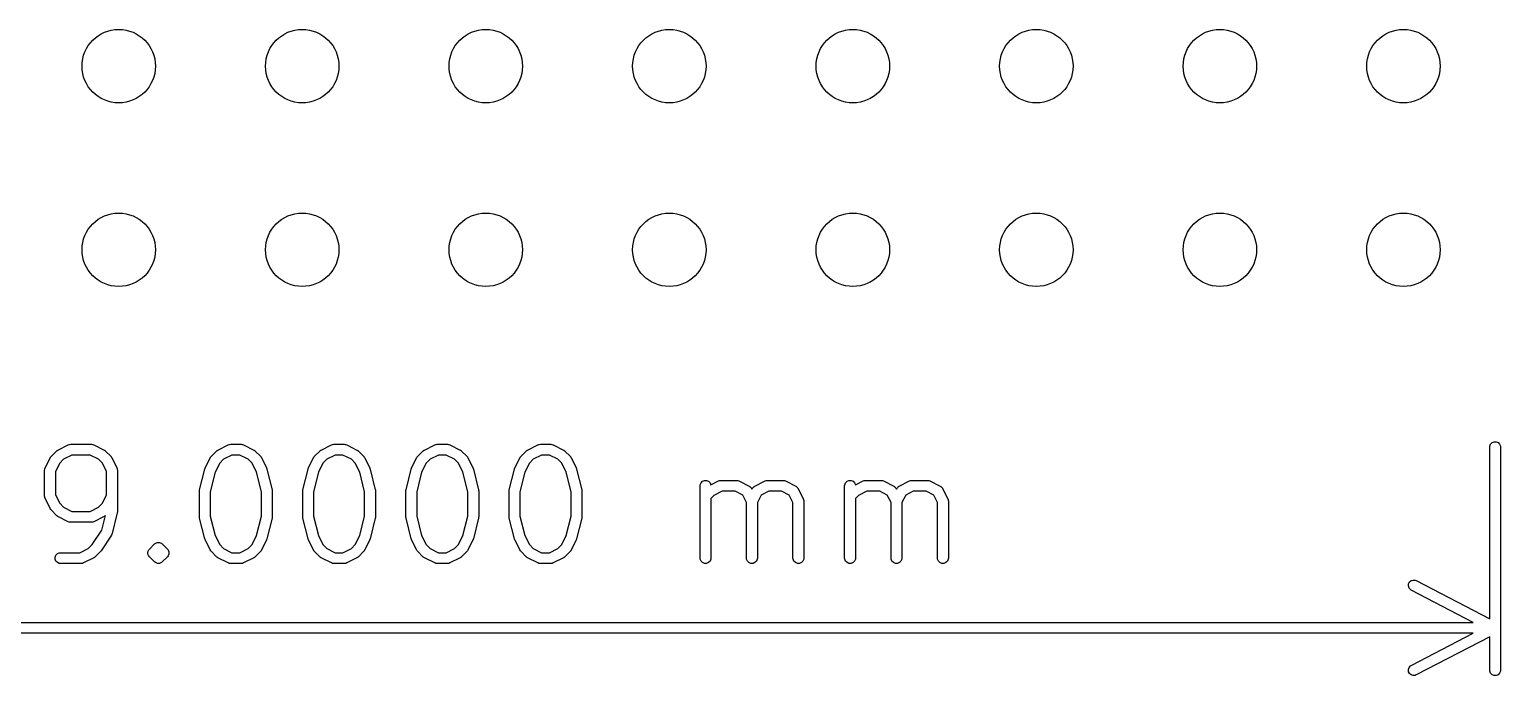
# Model space of a CAD drawing. Header units: inches. Extents: x 1.65 to 4.85, y -4.53 to -1.63.
# Drawn here: x 2.39 to 3.192, y -2.487 to -2.135 of the extents above; entities that cross this region are included whole.
import ezdxf

# ---------------------------------------------------------------- set-up
doc = ezdxf.new("R2010")
doc.units = ezdxf.units.IN
doc.header["$MEASUREMENT"] = 0
doc.layers.add('BLACK', color=250, linetype='CONTINUOUS')

msp = doc.modelspace()

# ---------------------------------------------------------------- linework, layer by layer
at = {"layer": 'BLACK', "linetype": 'CONTINUOUS'}
for p, q in [((2.4023, -2.36716), (2.40511, -2.36435)), ((2.40511, -2.36435), (2.40534, -2.36417)), ((2.40534, -2.36417), (2.40539, -2.36411)), ((2.40539, -2.36411), (2.40548, -2.36405)), ((2.40548, -2.36405), (2.40556, -2.36398)), ((2.40556, -2.36398), (2.40563, -2.36395)), ((2.40563, -2.36395), (2.40588, -2.3638)), ((2.40588, -2.3638), (2.4115, -2.36099)), ((2.4115, -2.36099), (2.41204, -2.36078)), ((2.41204, -2.36078), (2.41215, -2.36077)), ((2.41215, -2.36077), (2.41225, -2.36073)), ((2.41225, -2.36073), (2.41282, -2.36067)), ((2.41282, -2.36067), (2.42407, -2.36067)), ((2.42407, -2.36067), (2.42465, -2.36073)), ((2.42465, -2.36073), (2.42475, -2.36077)), ((2.42475, -2.36077), (2.42485, -2.36078)), ((2.42485, -2.36078), (2.42539, -2.36099)), ((2.42539, -2.36099), (2.43102, -2.3638)), ((2.43102, -2.3638), (2.43126, -2.36395)), ((2.43126, -2.36395), (2.43134, -2.36398)), ((2.43134, -2.36398), (2.43142, -2.36405)), ((2.43142, -2.36405), (2.43151, -2.36411)), ((2.43151, -2.36411), (2.43156, -2.36417)), ((2.43156, -2.36417), (2.43178, -2.36435)), ((2.43178, -2.36435), (2.4346, -2.36716)), ((2.48948, -2.36716), (2.49229, -2.36435)), ((2.49229, -2.36435), (2.49251, -2.36417)), ((2.49251, -2.36417), (2.49257, -2.36411)), ((2.49257, -2.36411), (2.49265, -2.36405)), ((2.49265, -2.36405), (2.49274, -2.36398)), ((2.49274, -2.36398), (2.49281, -2.36395)), ((2.49281, -2.36395), (2.49306, -2.3638)), ((2.49306, -2.3638), (2.49868, -2.36099)), ((2.49868, -2.36099), (2.49922, -2.36078)), ((2.49922, -2.36078), (2.49933, -2.36077)), ((2.49933, -2.36077), (2.49942, -2.36073)), ((2.49942, -2.36073), (2.5, -2.36067)), ((2.5, -2.36067), (2.50562, -2.36067)), ((2.50562, -2.36067), (2.5062, -2.36073)), ((2.5062, -2.36073), (2.5063, -2.36077)), ((2.5063, -2.36077), (2.5064, -2.36078)), ((2.5064, -2.36078), (2.50694, -2.36099)), ((2.50694, -2.36099), (2.51257, -2.3638)), ((2.51257, -2.3638), (2.51282, -2.36395)), ((2.51282, -2.36395), (2.51289, -2.36398)), ((2.51289, -2.36398), (2.51297, -2.36405)), ((2.51297, -2.36405), (2.51306, -2.36411)), ((2.51306, -2.36411), (2.51311, -2.36417)), ((2.51311, -2.36417), (2.51334, -2.36435)), ((2.51334, -2.36435), (2.51615, -2.36716)), ((2.54572, -2.36716), (2.54853, -2.36435)), ((2.54853, -2.36435), (2.54876, -2.36417)), ((2.54876, -2.36417), (2.54881, -2.36411)), ((2.54881, -2.36411), (2.5489, -2.36405)), ((2.5489, -2.36405), (2.54898, -2.36398)), ((2.54898, -2.36398), (2.54905, -2.36395)), ((2.54905, -2.36395), (2.5493, -2.3638)), ((2.5493, -2.3638), (2.55492, -2.36099)), ((2.55492, -2.36099), (2.55546, -2.36078)), ((2.55546, -2.36078), (2.55557, -2.36077)), ((2.55557, -2.36077), (2.55567, -2.36073)), ((2.55567, -2.36073), (2.55624, -2.36067)), ((2.55624, -2.36067), (2.56187, -2.36067)), ((2.56187, -2.36067), (2.56244, -2.36073)), ((2.56244, -2.36073), (2.56254, -2.36077)), ((2.56254, -2.36077), (2.56265, -2.36078)), ((2.56265, -2.36078), (2.56319, -2.36099)), ((2.56319, -2.36099), (2.56881, -2.3638)), ((2.56881, -2.3638), (2.56906, -2.36395)), ((2.56906, -2.36395), (2.56913, -2.36398)), ((2.56913, -2.36398), (2.56921, -2.36405)), ((2.56921, -2.36405), (2.5693, -2.36411)), ((2.5693, -2.36411), (2.56935, -2.36417)), ((2.56935, -2.36417), (2.56958, -2.36435)), ((2.56958, -2.36435), (2.57239, -2.36716)), ((2.60196, -2.36716), (2.60477, -2.36435)), ((2.60477, -2.36435), (2.605, -2.36417)), ((2.605, -2.36417), (2.60505, -2.36411)), ((2.60505, -2.36411), (2.60514, -2.36405)), ((2.60514, -2.36405), (2.60522, -2.36398)), ((2.60522, -2.36398), (2.60529, -2.36395)), ((2.60529, -2.36395), (2.60554, -2.3638)), ((2.60554, -2.3638), (2.61117, -2.36099)), ((2.61117, -2.36099), (2.61171, -2.36078)), ((2.61171, -2.36078), (2.61181, -2.36077)), ((2.61181, -2.36077), (2.61191, -2.36073)), ((2.61191, -2.36073), (2.61249, -2.36067)), ((2.61249, -2.36067), (2.61811, -2.36067)), ((2.61811, -2.36067), (2.61869, -2.36073)), ((2.61869, -2.36073), (2.61878, -2.36077)), ((2.61878, -2.36077), (2.61889, -2.36078)), ((2.61889, -2.36078), (2.61943, -2.36099)), ((2.61943, -2.36099), (2.62506, -2.3638)), ((2.62506, -2.3638), (2.6253, -2.36395)), ((2.6253, -2.36395), (2.62537, -2.36398)), ((2.62537, -2.36398), (2.62546, -2.36405)), ((2.62546, -2.36405), (2.62554, -2.36411)), ((2.62554, -2.36411), (2.6256, -2.36417)), ((2.6256, -2.36417), (2.62582, -2.36435)), ((2.62582, -2.36435), (2.62863, -2.36716)), ((2.6582, -2.36716), (2.66102, -2.36435)), ((2.66102, -2.36435), (2.66124, -2.36417)), ((2.66124, -2.36417), (2.66129, -2.36411)), ((2.66129, -2.36411), (2.66138, -2.36405)), ((2.66138, -2.36405), (2.66146, -2.36398)), ((2.66146, -2.36398), (2.66154, -2.36395)), ((2.66154, -2.36395), (2.66178, -2.3638)), ((2.66178, -2.3638), (2.66741, -2.36099)), ((2.66741, -2.36099), (2.66795, -2.36078)), ((2.66795, -2.36078), (2.66805, -2.36077)), ((2.66805, -2.36077), (2.66815, -2.36073)), ((2.66815, -2.36073), (2.66873, -2.36067)), ((2.66873, -2.36067), (2.67435, -2.36067)), ((2.67435, -2.36067), (2.67493, -2.36073)), ((2.67493, -2.36073), (2.67503, -2.36077)), ((2.67503, -2.36077), (2.67513, -2.36078)), ((2.67513, -2.36078), (2.67567, -2.36099)), ((2.67567, -2.36099), (2.6813, -2.3638)), ((2.6813, -2.3638), (2.68155, -2.36395)), ((2.68155, -2.36395), (2.68162, -2.36398)), ((2.68162, -2.36398), (2.6817, -2.36405)), ((2.6817, -2.36405), (2.68179, -2.36411)), ((2.68179, -2.36411), (2.68184, -2.36417)), ((2.68184, -2.36417), (2.68207, -2.36435)), ((2.68207, -2.36435), (2.68488, -2.36716)), ((3.18602, -2.3622), (3.18608, -2.36163)), ((3.18602, -2.45576), (3.18602, -2.3622)), ((3.18608, -2.36163), (3.18652, -2.36056)), ((3.18652, -2.36056), (3.18734, -2.35975)), ((3.18734, -2.35975), (3.1884, -2.35931)), ((3.1884, -2.35931), (3.18955, -2.35931)), ((3.18955, -2.35931), (3.19062, -2.35975)), ((3.19062, -2.35975), (3.19143, -2.36056)), ((3.19143, -2.36056), (3.19187, -2.36163)), ((3.19187, -2.36163), (3.19193, -2.3622)), ((3.19193, -2.3622), (3.19193, -2.48372)), ((2.39893, -2.37356), (2.40175, -2.36793)), ((2.40175, -2.36793), (2.4019, -2.36768)), ((2.4019, -2.36768), (2.40193, -2.36761)), ((2.40193, -2.36761), (2.402, -2.36753)), ((2.402, -2.36753), (2.40205, -2.36744)), ((2.40205, -2.36744), (2.40211, -2.36739)), ((2.40211, -2.36739), (2.4023, -2.36716)), ((2.40681, -2.371), (2.40453, -2.37557)), ((2.40895, -2.36887), (2.40681, -2.371)), ((2.41352, -2.36658), (2.40895, -2.36887)), ((2.42337, -2.36658), (2.41352, -2.36658)), ((2.42795, -2.36887), (2.42337, -2.36658)), ((2.43008, -2.371), (2.42795, -2.36887)), ((2.43237, -2.37557), (2.43008, -2.371)), ((2.4346, -2.36716), (2.43478, -2.36739)), ((2.43478, -2.36739), (2.43484, -2.36744)), ((2.43484, -2.36744), (2.4349, -2.36753)), ((2.4349, -2.36753), (2.43496, -2.36761)), ((2.43496, -2.36761), (2.43499, -2.36768)), ((2.43499, -2.36768), (2.43515, -2.36793)), ((2.43515, -2.36793), (2.43796, -2.37356)), ((2.48611, -2.37356), (2.48892, -2.36793)), ((2.48892, -2.36793), (2.48908, -2.36768)), ((2.48908, -2.36768), (2.48911, -2.36761)), ((2.48911, -2.36761), (2.48917, -2.36753)), ((2.48917, -2.36753), (2.48923, -2.36744)), ((2.48923, -2.36744), (2.48929, -2.36739)), ((2.48929, -2.36739), (2.48948, -2.36716)), ((2.49399, -2.371), (2.49154, -2.37591)), ((2.49612, -2.36887), (2.49399, -2.371)), ((2.5007, -2.36658), (2.49612, -2.36887)), ((2.50493, -2.36658), (2.5007, -2.36658)), ((2.5095, -2.36887), (2.50493, -2.36658)), ((2.51163, -2.371), (2.5095, -2.36887)), ((2.51409, -2.37591), (2.51163, -2.371)), ((2.51615, -2.36716), (2.51633, -2.36739)), ((2.51633, -2.36739), (2.51639, -2.36744)), ((2.51639, -2.36744), (2.51645, -2.36753)), ((2.51645, -2.36753), (2.51652, -2.36761)), ((2.51652, -2.36761), (2.51655, -2.36768)), ((2.51655, -2.36768), (2.5167, -2.36793)), ((2.5167, -2.36793), (2.51951, -2.37356)), ((2.54235, -2.37356), (2.54517, -2.36793)), ((2.54517, -2.36793), (2.54532, -2.36768)), ((2.54532, -2.36768), (2.54535, -2.36761)), ((2.54535, -2.36761), (2.54542, -2.36753)), ((2.54542, -2.36753), (2.54547, -2.36744)), ((2.54547, -2.36744), (2.54553, -2.36739)), ((2.54553, -2.36739), (2.54572, -2.36716)), ((2.55023, -2.371), (2.54778, -2.37591)), ((2.55237, -2.36887), (2.55023, -2.371)), ((2.55694, -2.36658), (2.55237, -2.36887)), ((2.56117, -2.36658), (2.55694, -2.36658)), ((2.56574, -2.36887), (2.56117, -2.36658)), ((2.56788, -2.371), (2.56574, -2.36887)), ((2.57033, -2.37591), (2.56788, -2.371)), ((2.57239, -2.36716), (2.57258, -2.36739)), ((2.57258, -2.36739), (2.57264, -2.36744)), ((2.57264, -2.36744), (2.57269, -2.36753)), ((2.57269, -2.36753), (2.57276, -2.36761)), ((2.57276, -2.36761), (2.57279, -2.36768)), ((2.57279, -2.36768), (2.57294, -2.36793)), ((2.57294, -2.36793), (2.57576, -2.37356)), ((2.5986, -2.37356), (2.60141, -2.36793)), ((2.60141, -2.36793), (2.60156, -2.36768)), ((2.60156, -2.36768), (2.60159, -2.36761)), ((2.60159, -2.36761), (2.60166, -2.36753)), ((2.60166, -2.36753), (2.60172, -2.36744)), ((2.60172, -2.36744), (2.60178, -2.36739)), ((2.60178, -2.36739), (2.60196, -2.36716)), ((2.60648, -2.371), (2.60402, -2.37591)), ((2.60861, -2.36887), (2.60648, -2.371)), ((2.61318, -2.36658), (2.60861, -2.36887)), ((2.61741, -2.36658), (2.61318, -2.36658)), ((2.62199, -2.36887), (2.61741, -2.36658)), ((2.62412, -2.371), (2.62199, -2.36887)), ((2.62657, -2.37591), (2.62412, -2.371)), ((2.62863, -2.36716), (2.62882, -2.36739)), ((2.62882, -2.36739), (2.62888, -2.36744)), ((2.62888, -2.36744), (2.62894, -2.36753)), ((2.62894, -2.36753), (2.629, -2.36761)), ((2.629, -2.36761), (2.62903, -2.36768)), ((2.62903, -2.36768), (2.62919, -2.36793)), ((2.62919, -2.36793), (2.632, -2.37356)), ((2.65484, -2.37356), (2.65765, -2.36793)), ((2.65765, -2.36793), (2.65781, -2.36768)), ((2.65781, -2.36768), (2.65784, -2.36761)), ((2.65784, -2.36761), (2.6579, -2.36753)), ((2.6579, -2.36753), (2.65796, -2.36744)), ((2.65796, -2.36744), (2.65802, -2.36739)), ((2.65802, -2.36739), (2.6582, -2.36716)), ((2.66272, -2.371), (2.66027, -2.37591)), ((2.66485, -2.36887), (2.66272, -2.371)), ((2.66943, -2.36658), (2.66485, -2.36887)), ((2.67366, -2.36658), (2.66943, -2.36658)), ((2.67823, -2.36887), (2.67366, -2.36658)), ((2.68036, -2.371), (2.67823, -2.36887)), ((2.68282, -2.37591), (2.68036, -2.371)), ((2.68488, -2.36716), (2.68506, -2.36739)), ((2.68506, -2.36739), (2.68512, -2.36744)), ((2.68512, -2.36744), (2.68518, -2.36753)), ((2.68518, -2.36753), (2.68524, -2.36761)), ((2.68524, -2.36761), (2.68527, -2.36768)), ((2.68527, -2.36768), (2.68543, -2.36793)), ((2.68543, -2.36793), (2.68824, -2.37356)), ((2.39862, -2.37488), (2.39868, -2.3743)), ((2.39862, -2.38894), (2.39862, -2.37488)), ((2.39868, -2.3743), (2.39872, -2.3742)), ((2.39872, -2.3742), (2.39873, -2.3741)), ((2.39873, -2.3741), (2.39893, -2.37356)), ((2.40453, -2.37557), (2.40453, -2.38824)), ((2.43237, -2.38824), (2.43237, -2.37557)), ((2.43796, -2.37356), (2.43817, -2.3741)), ((2.43817, -2.3741), (2.43818, -2.3742)), ((2.43818, -2.3742), (2.43822, -2.3743)), ((2.43822, -2.3743), (2.43827, -2.37488)), ((2.43827, -2.37488), (2.43827, -2.39737)), ((2.48307, -2.38541), (2.48589, -2.37416)), ((2.48589, -2.37416), (2.4859, -2.37412)), ((2.4859, -2.3741), (2.486, -2.37386)), ((2.4859, -2.37412), (2.4859, -2.3741)), ((2.486, -2.37386), (2.48608, -2.37361)), ((2.48608, -2.37361), (2.48609, -2.3736)), ((2.48609, -2.3736), (2.48611, -2.37356)), ((2.49154, -2.37591), (2.48889, -2.38649)), ((2.51673, -2.38649), (2.51409, -2.37591)), ((2.51951, -2.37356), (2.51953, -2.3736)), ((2.51953, -2.3736), (2.51954, -2.37361)), ((2.51954, -2.37361), (2.51963, -2.37386)), ((2.51963, -2.37386), (2.51972, -2.3741)), ((2.51972, -2.3741), (2.51972, -2.37412)), ((2.51972, -2.37412), (2.51974, -2.37416)), ((2.51974, -2.37416), (2.52255, -2.38541)), ((2.53932, -2.38541), (2.54213, -2.37416)), ((2.54213, -2.37416), (2.54214, -2.37412)), ((2.54214, -2.37412), (2.54215, -2.3741)), ((2.54215, -2.3741), (2.54224, -2.37386)), ((2.54224, -2.37386), (2.54232, -2.37361)), ((2.54232, -2.37361), (2.54234, -2.3736)), ((2.54234, -2.3736), (2.54235, -2.37356)), ((2.54778, -2.37591), (2.54514, -2.38649)), ((2.57298, -2.38649), (2.57033, -2.37591)), ((2.57576, -2.37356), (2.57577, -2.3736)), ((2.57577, -2.3736), (2.57579, -2.37361)), ((2.57579, -2.37361), (2.57587, -2.37386)), ((2.57587, -2.37386), (2.57596, -2.3741)), ((2.57596, -2.3741), (2.57597, -2.37412)), ((2.57597, -2.37412), (2.57598, -2.37416)), ((2.57598, -2.37416), (2.57879, -2.38541)), ((2.59556, -2.38541), (2.59837, -2.37416)), ((2.59837, -2.37416), (2.59839, -2.37412)), ((2.59839, -2.3741), (2.59848, -2.37386)), ((2.59839, -2.37412), (2.59839, -2.3741)), ((2.59848, -2.37386), (2.59857, -2.37361)), ((2.59857, -2.37361), (2.59858, -2.3736)), ((2.59858, -2.3736), (2.5986, -2.37356)), ((2.60402, -2.37591), (2.60138, -2.38649)), ((2.62922, -2.38649), (2.62657, -2.37591)), ((2.632, -2.37356), (2.63202, -2.3736)), ((2.63202, -2.3736), (2.63203, -2.37361)), ((2.63203, -2.37361), (2.63212, -2.37386)), ((2.63212, -2.37386), (2.63221, -2.3741)), ((2.63221, -2.3741), (2.63221, -2.37412)), ((2.63221, -2.37412), (2.63222, -2.37416)), ((2.63222, -2.37416), (2.63504, -2.38541)), ((2.6518, -2.38541), (2.65462, -2.37416)), ((2.65462, -2.37416), (2.65463, -2.37412)), ((2.65463, -2.3741), (2.65472, -2.37386)), ((2.65463, -2.37412), (2.65463, -2.3741)), ((2.65472, -2.37386), (2.65481, -2.37361)), ((2.65481, -2.37361), (2.65482, -2.3736)), ((2.65482, -2.3736), (2.65484, -2.37356)), ((2.66027, -2.37591), (2.65762, -2.38649)), ((2.68546, -2.38649), (2.68282, -2.37591)), ((2.68824, -2.37356), (2.68826, -2.3736)), ((2.68826, -2.3736), (2.68827, -2.37361)), ((2.68827, -2.37361), (2.68836, -2.37386)), ((2.68836, -2.37386), (2.68845, -2.3741)), ((2.68845, -2.3741), (2.68845, -2.37412)), ((2.68845, -2.37412), (2.68847, -2.37416)), ((2.68847, -2.37416), (2.69128, -2.38541)), ((2.75708, -2.38086), (2.75814, -2.38042)), ((2.75814, -2.38042), (2.75929, -2.38042)), ((2.75929, -2.38042), (2.76036, -2.38086)), ((2.76162, -2.38278), (2.76583, -2.38067)), ((2.76583, -2.38067), (2.76637, -2.38046)), ((2.76637, -2.38046), (2.76648, -2.38046)), ((2.76648, -2.38046), (2.76658, -2.38042)), ((2.76658, -2.38042), (2.76715, -2.38036)), ((2.76715, -2.38036), (2.77559, -2.38036)), ((2.77559, -2.38036), (2.77617, -2.38042)), ((2.77617, -2.38042), (2.77626, -2.38046)), ((2.77626, -2.38046), (2.77637, -2.38046)), ((2.77637, -2.38046), (2.77691, -2.38067)), ((2.77691, -2.38067), (2.78254, -2.38348)), ((2.78552, -2.38348), (2.79114, -2.38067)), ((2.79114, -2.38067), (2.79168, -2.38046)), ((2.79168, -2.38046), (2.79179, -2.38046)), ((2.79179, -2.38046), (2.79189, -2.38042)), ((2.79189, -2.38042), (2.79246, -2.38036)), ((2.79246, -2.38036), (2.8009, -2.38036)), ((2.8009, -2.38036), (2.80148, -2.38042)), ((2.80148, -2.38042), (2.80157, -2.38046)), ((2.80157, -2.38046), (2.80168, -2.38046)), ((2.80168, -2.38046), (2.80222, -2.38067)), ((2.80222, -2.38067), (2.80784, -2.38348)), ((2.83582, -2.38086), (2.83688, -2.38042)), ((2.83688, -2.38042), (2.83803, -2.38042)), ((2.83803, -2.38042), (2.8391, -2.38086)), ((2.84036, -2.38278), (2.84457, -2.38067)), ((2.84457, -2.38067), (2.84511, -2.38046)), ((2.84511, -2.38046), (2.84522, -2.38046)), ((2.84522, -2.38046), (2.84532, -2.38042)), ((2.84532, -2.38042), (2.84589, -2.38036)), ((2.84589, -2.38036), (2.85433, -2.38036)), ((2.85433, -2.38036), (2.85491, -2.38042)), ((2.85491, -2.38042), (2.855, -2.38046)), ((2.855, -2.38046), (2.85511, -2.38046)), ((2.85511, -2.38046), (2.85565, -2.38067)), ((2.85565, -2.38067), (2.86128, -2.38348)), ((2.86426, -2.38348), (2.86988, -2.38067)), ((2.86988, -2.38067), (2.87042, -2.38046)), ((2.87042, -2.38046), (2.87053, -2.38046)), ((2.87053, -2.38046), (2.87063, -2.38042)), ((2.87063, -2.38042), (2.8712, -2.38036)), ((2.8712, -2.38036), (2.87964, -2.38036)), ((2.87964, -2.38036), (2.88022, -2.38042)), ((2.88022, -2.38042), (2.88031, -2.38046)), ((2.88031, -2.38046), (2.88042, -2.38046)), ((2.88042, -2.38046), (2.88096, -2.38067)), ((2.88096, -2.38067), (2.88658, -2.38348)), ((2.40453, -2.38824), (2.40681, -2.39281)), ((2.43008, -2.39281), (2.43237, -2.38824)), ((2.48299, -2.38598), (2.48302, -2.38576)), ((2.483, -2.38602), (2.48299, -2.38598)), ((2.48299, -2.38612), (2.483, -2.38602)), ((2.48299, -2.40019), (2.48299, -2.38612)), ((2.48302, -2.38576), (2.48304, -2.38555)), ((2.48304, -2.38555), (2.48306, -2.38551)), ((2.48306, -2.38551), (2.48307, -2.38541)), ((2.48889, -2.38649), (2.48889, -2.39982)), ((2.51673, -2.39982), (2.51673, -2.38649)), ((2.52255, -2.38541), (2.52256, -2.38551)), ((2.52256, -2.38551), (2.52258, -2.38555)), ((2.52258, -2.38555), (2.5226, -2.38577)), ((2.5226, -2.38577), (2.52263, -2.38598)), ((2.52263, -2.38598), (2.52263, -2.38602)), ((2.52263, -2.38602), (2.52264, -2.38612)), ((2.52264, -2.38612), (2.52264, -2.40019)), ((2.53923, -2.38598), (2.53926, -2.38576)), ((2.53924, -2.38602), (2.53923, -2.38598)), ((2.53923, -2.38612), (2.53924, -2.38602)), ((2.53923, -2.40019), (2.53923, -2.38612)), ((2.53926, -2.38576), (2.53929, -2.38555)), ((2.53929, -2.38555), (2.5393, -2.38551)), ((2.5393, -2.38551), (2.53932, -2.38541)), ((2.54514, -2.38649), (2.54514, -2.39982)), ((2.57298, -2.39982), (2.57298, -2.38649)), ((2.57879, -2.38541), (2.57881, -2.38551)), ((2.57881, -2.38551), (2.57882, -2.38555)), ((2.57882, -2.38555), (2.57885, -2.38577)), ((2.57885, -2.38577), (2.57888, -2.38598)), ((2.57888, -2.38598), (2.57887, -2.38602)), ((2.57887, -2.38602), (2.57888, -2.38612)), ((2.57888, -2.38612), (2.57888, -2.40019)), ((2.59547, -2.38612), (2.59548, -2.38602)), ((2.59547, -2.40019), (2.59547, -2.38612)), ((2.59548, -2.38598), (2.59551, -2.38576)), ((2.59548, -2.38602), (2.59548, -2.38598)), ((2.59551, -2.38576), (2.59553, -2.38555)), ((2.59553, -2.38555), (2.59555, -2.38551)), ((2.59555, -2.38551), (2.59556, -2.38541)), ((2.60138, -2.38649), (2.60138, -2.39982)), ((2.62922, -2.39982), (2.62922, -2.38649)), ((2.63504, -2.38541), (2.63505, -2.38551)), ((2.63505, -2.38551), (2.63507, -2.38555)), ((2.63507, -2.38555), (2.63509, -2.38577)), ((2.63509, -2.38577), (2.63512, -2.38598)), ((2.63512, -2.38598), (2.63511, -2.38602)), ((2.63511, -2.38602), (2.63512, -2.38612)), ((2.63512, -2.38612), (2.63512, -2.40019)), ((2.65172, -2.38598), (2.65175, -2.38576)), ((2.65173, -2.38602), (2.65172, -2.38598)), ((2.65172, -2.38612), (2.65173, -2.38602)), ((2.65172, -2.40019), (2.65172, -2.38612)), ((2.65175, -2.38576), (2.65177, -2.38555)), ((2.65177, -2.38555), (2.65179, -2.38551)), ((2.65179, -2.38551), (2.6518, -2.38541)), ((2.65762, -2.38649), (2.65762, -2.39982)), ((2.68546, -2.39982), (2.68546, -2.38649)), ((2.69128, -2.38541), (2.69129, -2.38551)), ((2.69129, -2.38551), (2.69131, -2.38555)), ((2.69131, -2.38555), (2.69133, -2.38577)), ((2.69133, -2.38577), (2.69136, -2.38598)), ((2.69136, -2.38598), (2.69136, -2.38602)), ((2.69136, -2.38602), (2.69137, -2.38612)), ((2.69137, -2.38612), (2.69137, -2.40019)), ((2.75576, -2.38331), (2.75582, -2.38274)), ((2.75576, -2.42268), (2.75576, -2.38331)), ((2.75582, -2.38274), (2.75626, -2.38167)), ((2.75626, -2.38167), (2.75708, -2.38086)), ((2.76036, -2.38086), (2.76117, -2.38167)), ((2.76117, -2.38167), (2.76161, -2.38274)), ((2.76161, -2.38274), (2.76162, -2.38278)), ((2.76328, -2.38855), (2.76167, -2.39016)), ((2.76785, -2.38626), (2.76328, -2.38855)), ((2.77489, -2.38626), (2.76785, -2.38626)), ((2.77901, -2.38833), (2.77489, -2.38626)), ((2.78107, -2.39245), (2.77901, -2.38833)), ((2.78254, -2.38348), (2.78263, -2.38354)), ((2.78263, -2.38354), (2.78268, -2.38356)), ((2.78268, -2.38356), (2.78273, -2.38361)), ((2.78273, -2.38361), (2.78303, -2.38379)), ((2.78303, -2.38379), (2.78327, -2.38407)), ((2.78327, -2.38407), (2.78355, -2.38431)), ((2.78355, -2.38431), (2.78373, -2.38461)), ((2.78373, -2.38461), (2.78378, -2.38466)), ((2.78378, -2.38466), (2.7838, -2.38471)), ((2.7838, -2.38471), (2.78386, -2.3848)), ((2.78386, -2.3848), (2.78403, -2.38515)), ((2.78403, -2.38515), (2.7842, -2.3848)), ((2.7842, -2.3848), (2.78426, -2.38471)), ((2.78426, -2.38471), (2.78427, -2.38466)), ((2.78427, -2.38466), (2.78432, -2.38461)), ((2.78432, -2.38461), (2.78451, -2.38431)), ((2.78451, -2.38431), (2.78479, -2.38407)), ((2.78479, -2.38407), (2.78503, -2.38379)), ((2.78503, -2.38379), (2.78532, -2.38361)), ((2.78532, -2.38361), (2.78538, -2.38356)), ((2.78538, -2.38356), (2.78542, -2.38354)), ((2.78542, -2.38354), (2.78552, -2.38348)), ((2.78904, -2.38833), (2.78698, -2.39245)), ((2.79316, -2.38626), (2.78904, -2.38833)), ((2.8002, -2.38626), (2.79316, -2.38626)), ((2.80432, -2.38833), (2.8002, -2.38626)), ((2.80638, -2.39245), (2.80432, -2.38833)), ((2.80784, -2.38348), (2.80794, -2.38354)), ((2.80794, -2.38354), (2.80799, -2.38356)), ((2.80799, -2.38356), (2.80804, -2.38361)), ((2.80804, -2.38361), (2.80833, -2.38379)), ((2.80833, -2.38379), (2.80858, -2.38407)), ((2.80858, -2.38407), (2.80886, -2.38431)), ((2.80886, -2.38431), (2.80904, -2.38461)), ((2.80904, -2.38461), (2.80909, -2.38466)), ((2.80909, -2.38466), (2.8091, -2.38471)), ((2.8091, -2.38471), (2.80917, -2.3848)), ((2.80917, -2.3848), (2.81198, -2.39043)), ((2.83451, -2.38331), (2.83456, -2.38274)), ((2.83451, -2.42268), (2.83451, -2.38331)), ((2.83456, -2.38274), (2.835, -2.38167)), ((2.835, -2.38167), (2.83582, -2.38086)), ((2.8391, -2.38086), (2.83991, -2.38167)), ((2.83991, -2.38167), (2.84035, -2.38274)), ((2.84035, -2.38274), (2.84036, -2.38278)), ((2.84202, -2.38855), (2.84041, -2.39016)), ((2.84659, -2.38626), (2.84202, -2.38855)), ((2.85363, -2.38626), (2.84659, -2.38626)), ((2.85775, -2.38833), (2.85363, -2.38626)), ((2.85981, -2.39245), (2.85775, -2.38833)), ((2.86128, -2.38348), (2.86137, -2.38354)), ((2.86137, -2.38354), (2.86142, -2.38356)), ((2.86142, -2.38356), (2.86147, -2.38361)), ((2.86147, -2.38361), (2.86177, -2.38379)), ((2.86177, -2.38379), (2.86201, -2.38407)), ((2.86201, -2.38407), (2.86229, -2.38431)), ((2.86229, -2.38431), (2.86247, -2.38461)), ((2.86247, -2.38461), (2.86252, -2.38466)), ((2.86252, -2.38466), (2.86254, -2.38471)), ((2.86254, -2.38471), (2.8626, -2.3848)), ((2.8626, -2.3848), (2.86277, -2.38515)), ((2.86277, -2.38515), (2.86294, -2.3848)), ((2.86294, -2.3848), (2.863, -2.38471)), ((2.863, -2.38471), (2.86301, -2.38466)), ((2.86301, -2.38466), (2.86306, -2.38461)), ((2.86306, -2.38461), (2.86325, -2.38431)), ((2.86325, -2.38431), (2.86353, -2.38407)), ((2.86353, -2.38407), (2.86377, -2.38379)), ((2.86377, -2.38379), (2.86406, -2.38361)), ((2.86406, -2.38361), (2.86412, -2.38356)), ((2.86412, -2.38356), (2.86416, -2.38354)), ((2.86416, -2.38354), (2.86426, -2.38348)), ((2.86778, -2.38833), (2.86572, -2.39245)), ((2.8719, -2.38626), (2.86778, -2.38833)), ((2.87894, -2.38626), (2.8719, -2.38626)), ((2.88306, -2.38833), (2.87894, -2.38626)), ((2.88512, -2.39245), (2.88306, -2.38833)), ((2.88658, -2.38348), (2.88668, -2.38354)), ((2.88668, -2.38354), (2.88673, -2.38356)), ((2.88673, -2.38356), (2.88678, -2.38361)), ((2.88678, -2.38361), (2.88707, -2.38379)), ((2.88707, -2.38379), (2.88732, -2.38407)), ((2.88732, -2.38407), (2.8876, -2.38431)), ((2.8876, -2.38431), (2.88778, -2.38461)), ((2.88778, -2.38461), (2.88783, -2.38466)), ((2.88783, -2.38466), (2.88784, -2.38471)), ((2.88784, -2.38471), (2.88791, -2.3848)), ((2.88791, -2.3848), (2.89072, -2.39043)), ((2.39868, -2.38951), (2.39862, -2.38894)), ((2.39872, -2.38961), (2.39868, -2.38951)), ((2.39873, -2.38972), (2.39872, -2.38961)), ((2.39893, -2.39026), (2.39873, -2.38972)), ((2.40175, -2.39588), (2.39893, -2.39026)), ((2.4019, -2.39613), (2.40175, -2.39588)), ((2.40193, -2.3962), (2.4019, -2.39613)), ((2.402, -2.39628), (2.40193, -2.3962)), ((2.40205, -2.39637), (2.402, -2.39628)), ((2.40211, -2.39642), (2.40205, -2.39637)), ((2.4023, -2.39665), (2.40211, -2.39642)), ((2.40511, -2.39946), (2.4023, -2.39665)), ((2.40681, -2.39281), (2.40895, -2.39495)), ((2.40895, -2.39495), (2.41352, -2.39723)), ((2.42337, -2.39723), (2.42795, -2.39495)), ((2.42795, -2.39495), (2.43008, -2.39281)), ((2.76167, -2.39016), (2.76167, -2.42268)), ((2.78107, -2.42268), (2.78107, -2.39245)), ((2.78698, -2.39245), (2.78698, -2.42268)), ((2.80638, -2.42268), (2.80638, -2.39245)), ((2.81198, -2.39043), (2.81218, -2.39097)), ((2.81218, -2.39097), (2.81219, -2.39107)), ((2.81219, -2.39107), (2.81223, -2.39117)), ((2.81223, -2.39117), (2.81229, -2.39175)), ((2.81229, -2.39175), (2.81229, -2.42268)), ((2.84041, -2.39016), (2.84041, -2.42268)), ((2.85981, -2.42268), (2.85981, -2.39245)), ((2.86572, -2.39245), (2.86572, -2.42268)), ((2.88512, -2.42268), (2.88512, -2.39245)), ((2.89072, -2.39043), (2.89092, -2.39097)), ((2.89092, -2.39097), (2.89093, -2.39107)), ((2.89093, -2.39107), (2.89097, -2.39117)), ((2.89097, -2.39117), (2.89103, -2.39175)), ((2.89103, -2.39175), (2.89103, -2.42268)), ((2.40534, -2.39965), (2.40511, -2.39946)), ((2.40539, -2.39971), (2.40534, -2.39965)), ((2.40548, -2.39976), (2.40539, -2.39971)), ((2.40556, -2.39983), (2.40548, -2.39976)), ((2.40563, -2.39986), (2.40556, -2.39983)), ((2.40588, -2.40001), (2.40563, -2.39986)), ((2.4115, -2.40283), (2.40588, -2.40001)), ((2.41204, -2.40303), (2.4115, -2.40283)), ((2.41215, -2.40304), (2.41204, -2.40303)), ((2.41225, -2.40308), (2.41215, -2.40304)), ((2.41282, -2.40314), (2.41225, -2.40308)), ((2.42407, -2.40314), (2.41282, -2.40314)), ((2.41352, -2.39723), (2.42337, -2.39723)), ((2.42465, -2.40308), (2.42407, -2.40314)), ((2.42475, -2.40304), (2.42465, -2.40308)), ((2.42485, -2.40303), (2.42475, -2.40304)), ((2.42539, -2.40283), (2.42485, -2.40303)), ((2.43102, -2.40001), (2.42539, -2.40283)), ((2.42977, -2.40741), (2.43175, -2.39949)), ((2.43126, -2.39986), (2.43102, -2.40001)), ((2.43134, -2.39983), (2.43126, -2.39986)), ((2.43142, -2.39976), (2.43134, -2.39983)), ((2.43151, -2.39971), (2.43142, -2.39976)), ((2.43156, -2.39965), (2.43151, -2.39971)), ((2.43175, -2.39949), (2.43156, -2.39965)), ((2.43819, -2.39809), (2.43537, -2.40934)), ((2.4382, -2.39799), (2.43819, -2.39809)), ((2.43822, -2.39795), (2.4382, -2.39799)), ((2.43824, -2.39773), (2.43822, -2.39795)), ((2.43827, -2.39752), (2.43824, -2.39773)), ((2.43827, -2.39737), (2.43826, -2.39747)), ((2.43826, -2.39747), (2.43827, -2.39752)), ((2.483, -2.40029), (2.48299, -2.40019)), ((2.48299, -2.40033), (2.483, -2.40029)), ((2.48302, -2.40054), (2.48299, -2.40033)), ((2.48304, -2.40076), (2.48302, -2.40054)), ((2.48306, -2.4008), (2.48304, -2.40076)), ((2.48307, -2.4009), (2.48306, -2.4008)), ((2.48589, -2.41215), (2.48307, -2.4009)), ((2.48889, -2.39982), (2.49154, -2.4104)), ((2.51409, -2.4104), (2.51673, -2.39982)), ((2.52255, -2.4009), (2.51974, -2.41215)), ((2.52256, -2.4008), (2.52255, -2.4009)), ((2.52258, -2.40076), (2.52256, -2.4008)), ((2.5226, -2.40054), (2.52258, -2.40076)), ((2.52263, -2.40033), (2.5226, -2.40054)), ((2.52264, -2.40019), (2.52263, -2.40029)), ((2.52263, -2.40029), (2.52263, -2.40033)), ((2.53924, -2.40029), (2.53923, -2.40019)), ((2.53923, -2.40033), (2.53924, -2.40029)), ((2.53926, -2.40054), (2.53923, -2.40033)), ((2.53929, -2.40076), (2.53926, -2.40054)), ((2.5393, -2.4008), (2.53929, -2.40076)), ((2.53932, -2.4009), (2.5393, -2.4008)), ((2.54213, -2.41215), (2.53932, -2.4009)), ((2.54514, -2.39982), (2.54778, -2.4104)), ((2.57033, -2.4104), (2.57298, -2.39982)), ((2.57879, -2.4009), (2.57598, -2.41215)), ((2.57881, -2.4008), (2.57879, -2.4009)), ((2.57882, -2.40076), (2.57881, -2.4008)), ((2.57885, -2.40054), (2.57882, -2.40076)), ((2.57888, -2.40033), (2.57885, -2.40054)), ((2.57888, -2.40019), (2.57887, -2.40029)), ((2.57887, -2.40029), (2.57888, -2.40033)), ((2.59548, -2.40029), (2.59547, -2.40019)), ((2.59548, -2.40033), (2.59548, -2.40029)), ((2.59551, -2.40054), (2.59548, -2.40033)), ((2.59553, -2.40076), (2.59551, -2.40054)), ((2.59555, -2.4008), (2.59553, -2.40076)), ((2.59556, -2.4009), (2.59555, -2.4008)), ((2.59837, -2.41215), (2.59556, -2.4009)), ((2.60138, -2.39982), (2.60402, -2.4104)), ((2.62657, -2.4104), (2.62922, -2.39982)), ((2.63504, -2.4009), (2.63222, -2.41215)), ((2.63505, -2.4008), (2.63504, -2.4009)), ((2.63507, -2.40076), (2.63505, -2.4008)), ((2.63509, -2.40054), (2.63507, -2.40076)), ((2.63512, -2.40033), (2.63509, -2.40054)), ((2.63512, -2.40019), (2.63511, -2.40029)), ((2.63511, -2.40029), (2.63512, -2.40033)), ((2.65173, -2.40029), (2.65172, -2.40019)), ((2.65172, -2.40033), (2.65173, -2.40029)), ((2.65175, -2.40054), (2.65172, -2.40033)), ((2.65177, -2.40076), (2.65175, -2.40054)), ((2.65179, -2.4008), (2.65177, -2.40076)), ((2.6518, -2.4009), (2.65179, -2.4008)), ((2.65462, -2.41215), (2.6518, -2.4009)), ((2.65762, -2.39982), (2.66027, -2.4104)), ((2.68282, -2.4104), (2.68546, -2.39982)), ((2.69128, -2.4009), (2.68847, -2.41215)), ((2.69129, -2.4008), (2.69128, -2.4009)), ((2.69131, -2.40076), (2.69129, -2.4008)), ((2.69133, -2.40054), (2.69131, -2.40076)), ((2.69136, -2.40033), (2.69133, -2.40054)), ((2.69137, -2.40019), (2.69136, -2.40029)), ((2.69136, -2.40029), (2.69136, -2.40033)), ((2.42459, -2.41518), (2.42977, -2.40741)), ((2.43497, -2.41026), (2.42934, -2.4187)), ((2.43513, -2.40994), (2.43497, -2.41026)), ((2.43518, -2.40988), (2.43513, -2.40994)), ((2.4352, -2.40981), (2.43518, -2.40988)), ((2.43524, -2.40975), (2.4352, -2.40981)), ((2.43525, -2.40968), (2.43524, -2.40975)), ((2.43537, -2.40934), (2.43525, -2.40968)), ((2.4859, -2.41219), (2.48589, -2.41215)), ((2.4859, -2.41221), (2.4859, -2.41219)), ((2.486, -2.41245), (2.4859, -2.41221)), ((2.48608, -2.41269), (2.486, -2.41245)), ((2.48609, -2.41271), (2.48608, -2.41269)), ((2.48611, -2.41275), (2.48609, -2.41271)), ((2.48892, -2.41838), (2.48611, -2.41275)), ((2.49154, -2.4104), (2.49399, -2.41531)), ((2.51163, -2.41531), (2.51409, -2.4104)), ((2.51951, -2.41275), (2.5167, -2.41838)), ((2.51953, -2.41271), (2.51951, -2.41275)), ((2.51954, -2.41269), (2.51953, -2.41271)), ((2.51963, -2.41245), (2.51954, -2.41269)), ((2.51972, -2.41221), (2.51963, -2.41245)), ((2.51974, -2.41215), (2.51972, -2.41219)), ((2.51972, -2.41219), (2.51972, -2.41221)), ((2.54214, -2.41219), (2.54213, -2.41215)), ((2.54215, -2.41221), (2.54214, -2.41219)), ((2.54224, -2.41245), (2.54215, -2.41221)), ((2.54232, -2.41269), (2.54224, -2.41245)), ((2.54234, -2.41271), (2.54232, -2.41269)), ((2.54235, -2.41275), (2.54234, -2.41271)), ((2.54517, -2.41838), (2.54235, -2.41275)), ((2.54778, -2.4104), (2.55023, -2.41531)), ((2.56788, -2.41531), (2.57033, -2.4104)), ((2.57576, -2.41275), (2.57294, -2.41838)), ((2.57577, -2.41271), (2.57576, -2.41275)), ((2.57579, -2.41269), (2.57577, -2.41271)), ((2.57587, -2.41245), (2.57579, -2.41269)), ((2.57596, -2.41221), (2.57587, -2.41245)), ((2.57597, -2.41219), (2.57596, -2.41221)), ((2.57598, -2.41215), (2.57597, -2.41219)), ((2.59839, -2.41219), (2.59837, -2.41215)), ((2.59839, -2.41221), (2.59839, -2.41219)), ((2.59848, -2.41245), (2.59839, -2.41221)), ((2.59857, -2.41269), (2.59848, -2.41245)), ((2.59858, -2.41271), (2.59857, -2.41269)), ((2.5986, -2.41275), (2.59858, -2.41271)), ((2.60141, -2.41838), (2.5986, -2.41275)), ((2.60402, -2.4104), (2.60648, -2.41531)), ((2.62412, -2.41531), (2.62657, -2.4104)), ((2.632, -2.41275), (2.62919, -2.41838)), ((2.63202, -2.41271), (2.632, -2.41275)), ((2.63203, -2.41269), (2.63202, -2.41271)), ((2.63212, -2.41245), (2.63203, -2.41269)), ((2.63221, -2.41221), (2.63212, -2.41245)), ((2.63222, -2.41215), (2.63221, -2.41219)), ((2.63221, -2.41219), (2.63221, -2.41221)), ((2.65463, -2.41219), (2.65462, -2.41215)), ((2.65463, -2.41221), (2.65463, -2.41219)), ((2.65472, -2.41245), (2.65463, -2.41221)), ((2.65481, -2.41269), (2.65472, -2.41245)), ((2.65482, -2.41271), (2.65481, -2.41269)), ((2.65484, -2.41275), (2.65482, -2.41271)), ((2.65765, -2.41838), (2.65484, -2.41275)), ((2.66027, -2.4104), (2.66272, -2.41531)), ((2.68036, -2.41531), (2.68282, -2.4104)), ((2.68824, -2.41275), (2.68543, -2.41838)), ((2.68826, -2.41271), (2.68824, -2.41275)), ((2.68827, -2.41269), (2.68826, -2.41271)), ((2.68836, -2.41245), (2.68827, -2.41269)), ((2.68845, -2.41221), (2.68836, -2.41245)), ((2.68847, -2.41215), (2.68845, -2.41219)), ((2.68845, -2.41219), (2.68845, -2.41221)), ((2.40474, -2.42104), (2.40556, -2.42023)), ((2.40556, -2.42023), (2.40662, -2.41979)), ((2.40662, -2.41979), (2.4072, -2.41973)), ((2.4072, -2.41973), (2.41775, -2.41973)), ((2.41775, -2.41973), (2.42232, -2.41744)), ((2.42232, -2.41744), (2.42459, -2.41518)), ((2.42897, -2.41915), (2.42616, -2.42196)), ((2.42915, -2.41893), (2.42897, -2.41914)), ((2.42897, -2.41914), (2.42897, -2.41914)), ((2.42897, -2.41914), (2.42897, -2.41915)), ((2.42934, -2.4187), (2.42915, -2.41893)), ((2.42934, -2.4187), (2.42934, -2.4187)), ((2.42934, -2.4187), (2.42934, -2.4187)), ((2.45492, -2.41929), (2.45536, -2.41823)), ((2.45492, -2.42045), (2.45492, -2.41929)), ((2.45524, -2.42122), (2.45492, -2.42045)), ((2.45536, -2.41823), (2.45573, -2.41778)), ((2.45573, -2.41778), (2.45854, -2.41497)), ((2.45854, -2.41497), (2.45899, -2.4146)), ((2.45899, -2.4146), (2.46005, -2.41416)), ((2.46005, -2.41416), (2.46121, -2.41416)), ((2.46121, -2.41416), (2.46121, -2.41416)), ((2.46121, -2.41416), (2.46165, -2.41434)), ((2.46165, -2.41434), (2.46227, -2.4146)), ((2.46227, -2.4146), (2.46227, -2.4146)), ((2.46227, -2.4146), (2.46272, -2.41497)), ((2.46272, -2.41497), (2.46553, -2.41778)), ((2.46553, -2.41778), (2.4659, -2.41823)), ((2.4659, -2.41823), (2.46634, -2.41929)), ((2.46634, -2.42045), (2.4659, -2.42151)), ((2.46634, -2.41929), (2.46634, -2.42045)), ((2.48908, -2.41863), (2.48892, -2.41838)), ((2.48911, -2.4187), (2.48908, -2.41863)), ((2.48917, -2.41878), (2.48911, -2.4187)), ((2.48923, -2.41887), (2.48917, -2.41878)), ((2.48929, -2.41892), (2.48923, -2.41887)), ((2.48948, -2.41915), (2.48929, -2.41892)), ((2.49229, -2.42196), (2.48948, -2.41915)), ((2.49399, -2.41531), (2.49612, -2.41744)), ((2.49612, -2.41744), (2.5007, -2.41973)), ((2.5007, -2.41973), (2.50493, -2.41973)), ((2.50493, -2.41973), (2.5095, -2.41744)), ((2.5095, -2.41744), (2.51163, -2.41531)), ((2.51615, -2.41915), (2.51334, -2.42196)), ((2.51633, -2.41892), (2.51615, -2.41915)), ((2.51639, -2.41887), (2.51633, -2.41892)), ((2.51645, -2.41878), (2.51639, -2.41887)), ((2.51652, -2.4187), (2.51645, -2.41878)), ((2.51655, -2.41863), (2.51652, -2.4187)), ((2.5167, -2.41838), (2.51655, -2.41863)), ((2.54532, -2.41863), (2.54517, -2.41838)), ((2.54535, -2.4187), (2.54532, -2.41863)), ((2.54542, -2.41878), (2.54535, -2.4187)), ((2.54547, -2.41887), (2.54542, -2.41878)), ((2.54553, -2.41892), (2.54547, -2.41887)), ((2.54572, -2.41915), (2.54553, -2.41892)), ((2.54853, -2.42196), (2.54572, -2.41915)), ((2.55023, -2.41531), (2.55237, -2.41744)), ((2.55237, -2.41744), (2.55694, -2.41973)), ((2.55694, -2.41973), (2.56117, -2.41973)), ((2.56117, -2.41973), (2.56574, -2.41744)), ((2.56574, -2.41744), (2.56788, -2.41531)), ((2.57239, -2.41915), (2.56958, -2.42196)), ((2.57258, -2.41892), (2.57239, -2.41915)), ((2.57264, -2.41887), (2.57258, -2.41892)), ((2.57269, -2.41878), (2.57264, -2.41887)), ((2.57276, -2.4187), (2.57269, -2.41878)), ((2.57279, -2.41863), (2.57276, -2.4187)), ((2.57294, -2.41838), (2.57279, -2.41863)), ((2.60156, -2.41863), (2.60141, -2.41838)), ((2.60159, -2.4187), (2.60156, -2.41863)), ((2.60166, -2.41878), (2.60159, -2.4187)), ((2.60172, -2.41887), (2.60166, -2.41878)), ((2.60178, -2.41892), (2.60172, -2.41887)), ((2.60196, -2.41915), (2.60178, -2.41892)), ((2.60477, -2.42196), (2.60196, -2.41915)), ((2.60648, -2.41531), (2.60861, -2.41744)), ((2.60861, -2.41744), (2.61318, -2.41973)), ((2.61318, -2.41973), (2.61741, -2.41973)), ((2.61741, -2.41973), (2.62199, -2.41744)), ((2.62199, -2.41744), (2.62412, -2.41531)), ((2.62863, -2.41915), (2.62582, -2.42196)), ((2.62882, -2.41892), (2.62863, -2.41915)), ((2.62888, -2.41887), (2.62882, -2.41892)), ((2.62894, -2.41878), (2.62888, -2.41887)), ((2.629, -2.4187), (2.62894, -2.41878)), ((2.62903, -2.41863), (2.629, -2.4187)), ((2.62919, -2.41838), (2.62903, -2.41863)), ((2.65781, -2.41863), (2.65765, -2.41838)), ((2.65784, -2.4187), (2.65781, -2.41863)), ((2.6579, -2.41878), (2.65784, -2.4187)), ((2.65796, -2.41887), (2.6579, -2.41878)), ((2.65802, -2.41892), (2.65796, -2.41887)), ((2.6582, -2.41915), (2.65802, -2.41892)), ((2.66102, -2.42196), (2.6582, -2.41915)), ((2.66272, -2.41531), (2.66485, -2.41744)), ((2.66485, -2.41744), (2.66943, -2.41973)), ((2.66943, -2.41973), (2.67366, -2.41973)), ((2.67366, -2.41973), (2.67823, -2.41744)), ((2.67823, -2.41744), (2.68036, -2.41531)), ((2.68488, -2.41915), (2.68207, -2.42196)), ((2.68506, -2.41892), (2.68488, -2.41915)), ((2.68512, -2.41887), (2.68506, -2.41892)), ((2.68518, -2.41878), (2.68512, -2.41887)), ((2.68524, -2.4187), (2.68518, -2.41878)), ((2.68527, -2.41863), (2.68524, -2.4187)), ((2.68543, -2.41838), (2.68527, -2.41863)), ((2.4043, -2.42211), (2.40474, -2.42104)), ((2.4043, -2.42326), (2.4043, -2.42211)), ((2.40474, -2.42432), (2.4043, -2.42326)), ((2.40556, -2.42514), (2.40474, -2.42432)), ((2.40662, -2.42558), (2.40556, -2.42514)), ((2.4072, -2.42563), (2.40662, -2.42558)), ((2.41845, -2.42563), (2.4072, -2.42563)), ((2.41902, -2.42558), (2.41845, -2.42563)), ((2.41912, -2.42554), (2.41902, -2.42558)), ((2.41923, -2.42553), (2.41912, -2.42554)), ((2.41977, -2.42532), (2.41923, -2.42553)), ((2.42539, -2.42251), (2.41977, -2.42532)), ((2.42564, -2.42236), (2.42539, -2.42251)), ((2.42571, -2.42233), (2.42564, -2.42236)), ((2.42579, -2.42226), (2.42571, -2.42233)), ((2.42588, -2.4222), (2.42579, -2.42226)), ((2.42593, -2.42214), (2.42588, -2.4222)), ((2.42616, -2.42196), (2.42593, -2.42214)), ((2.45536, -2.42151), (2.45524, -2.42122)), ((2.45573, -2.42196), (2.45536, -2.42151)), ((2.45854, -2.42477), (2.45573, -2.42196)), ((2.45899, -2.42514), (2.45854, -2.42477)), ((2.46005, -2.42558), (2.45899, -2.42514)), ((2.46121, -2.42558), (2.46005, -2.42558)), ((2.46165, -2.4254), (2.46121, -2.42558)), ((2.46227, -2.42514), (2.46165, -2.4254)), ((2.46272, -2.42477), (2.46227, -2.42514)), ((2.46553, -2.42196), (2.46272, -2.42477)), ((2.4659, -2.42151), (2.46553, -2.42196)), ((2.4659, -2.42151), (2.4659, -2.42151)), ((2.49251, -2.42214), (2.49229, -2.42196)), ((2.49257, -2.4222), (2.49251, -2.42214)), ((2.49265, -2.42226), (2.49257, -2.4222)), ((2.49274, -2.42233), (2.49265, -2.42226)), ((2.49281, -2.42236), (2.49274, -2.42233)), ((2.49306, -2.42251), (2.49281, -2.42236)), ((2.49868, -2.42532), (2.49306, -2.42251)), ((2.49922, -2.42553), (2.49868, -2.42532)), ((2.49933, -2.42554), (2.49922, -2.42553)), ((2.49942, -2.42558), (2.49933, -2.42554)), ((2.5, -2.42563), (2.49942, -2.42558)), ((2.50562, -2.42563), (2.5, -2.42563)), ((2.5062, -2.42558), (2.50562, -2.42563)), ((2.5063, -2.42554), (2.5062, -2.42558)), ((2.5064, -2.42553), (2.5063, -2.42554)), ((2.50694, -2.42532), (2.5064, -2.42553)), ((2.51257, -2.42251), (2.50694, -2.42532)), ((2.51282, -2.42236), (2.51257, -2.42251)), ((2.51289, -2.42233), (2.51282, -2.42236)), ((2.51297, -2.42226), (2.51289, -2.42233)), ((2.51306, -2.4222), (2.51297, -2.42226)), ((2.51311, -2.42214), (2.51306, -2.4222)), ((2.51334, -2.42196), (2.51311, -2.42214)), ((2.54876, -2.42214), (2.54853, -2.42196)), ((2.54881, -2.4222), (2.54876, -2.42214)), ((2.5489, -2.42226), (2.54881, -2.4222)), ((2.54898, -2.42233), (2.5489, -2.42226)), ((2.54905, -2.42236), (2.54898, -2.42233)), ((2.5493, -2.42251), (2.54905, -2.42236)), ((2.55492, -2.42532), (2.5493, -2.42251)), ((2.55546, -2.42553), (2.55492, -2.42532)), ((2.55557, -2.42554), (2.55546, -2.42553)), ((2.55567, -2.42558), (2.55557, -2.42554)), ((2.55624, -2.42563), (2.55567, -2.42558)), ((2.56187, -2.42563), (2.55624, -2.42563)), ((2.56244, -2.42558), (2.56187, -2.42563)), ((2.56254, -2.42554), (2.56244, -2.42558)), ((2.56265, -2.42553), (2.56254, -2.42554)), ((2.56319, -2.42532), (2.56265, -2.42553)), ((2.56881, -2.42251), (2.56319, -2.42532)), ((2.56906, -2.42236), (2.56881, -2.42251)), ((2.56913, -2.42233), (2.56906, -2.42236)), ((2.56921, -2.42226), (2.56913, -2.42233)), ((2.5693, -2.4222), (2.56921, -2.42226)), ((2.56935, -2.42214), (2.5693, -2.4222)), ((2.56958, -2.42196), (2.56935, -2.42214)), ((2.605, -2.42214), (2.60477, -2.42196)), ((2.60505, -2.4222), (2.605, -2.42214)), ((2.60514, -2.42226), (2.60505, -2.4222)), ((2.60522, -2.42233), (2.60514, -2.42226)), ((2.60529, -2.42236), (2.60522, -2.42233)), ((2.60554, -2.42251), (2.60529, -2.42236)), ((2.61117, -2.42532), (2.60554, -2.42251)), ((2.61171, -2.42553), (2.61117, -2.42532)), ((2.61181, -2.42554), (2.61171, -2.42553)), ((2.61191, -2.42558), (2.61181, -2.42554)), ((2.61249, -2.42563), (2.61191, -2.42558)), ((2.61811, -2.42563), (2.61249, -2.42563)), ((2.61869, -2.42558), (2.61811, -2.42563)), ((2.61878, -2.42554), (2.61869, -2.42558)), ((2.61889, -2.42553), (2.61878, -2.42554)), ((2.61943, -2.42532), (2.61889, -2.42553)), ((2.62506, -2.42251), (2.61943, -2.42532)), ((2.6253, -2.42236), (2.62506, -2.42251)), ((2.62537, -2.42233), (2.6253, -2.42236)), ((2.62546, -2.42226), (2.62537, -2.42233)), ((2.62554, -2.4222), (2.62546, -2.42226)), ((2.6256, -2.42214), (2.62554, -2.4222)), ((2.62582, -2.42196), (2.6256, -2.42214)), ((2.66124, -2.42214), (2.66102, -2.42196)), ((2.66129, -2.4222), (2.66124, -2.42214)), ((2.66138, -2.42226), (2.66129, -2.4222)), ((2.66146, -2.42233), (2.66138, -2.42226)), ((2.66154, -2.42236), (2.66146, -2.42233)), ((2.66178, -2.42251), (2.66154, -2.42236)), ((2.66741, -2.42532), (2.66178, -2.42251)), ((2.66795, -2.42553), (2.66741, -2.42532)), ((2.66805, -2.42554), (2.66795, -2.42553)), ((2.66815, -2.42558), (2.66805, -2.42554)), ((2.66873, -2.42563), (2.66815, -2.42558)), ((2.67435, -2.42563), (2.66873, -2.42563)), ((2.67493, -2.42558), (2.67435, -2.42563)), ((2.67503, -2.42554), (2.67493, -2.42558)), ((2.67513, -2.42553), (2.67503, -2.42554)), ((2.67567, -2.42532), (2.67513, -2.42553)), ((2.6813, -2.42251), (2.67567, -2.42532)), ((2.68155, -2.42236), (2.6813, -2.42251)), ((2.68162, -2.42233), (2.68155, -2.42236)), ((2.6817, -2.42226), (2.68162, -2.42233)), ((2.68179, -2.4222), (2.6817, -2.42226)), ((2.68184, -2.42214), (2.68179, -2.4222)), ((2.68207, -2.42196), (2.68184, -2.42214)), ((2.75582, -2.42326), (2.75576, -2.42268)), ((2.75626, -2.42432), (2.75582, -2.42326)), ((2.75708, -2.42514), (2.75626, -2.42432)), ((2.75814, -2.42558), (2.75708, -2.42514)), ((2.75929, -2.42558), (2.75814, -2.42558)), ((2.76036, -2.42514), (2.75929, -2.42558)), ((2.76117, -2.42432), (2.76036, -2.42514)), ((2.76161, -2.42326), (2.76117, -2.42432)), ((2.76167, -2.42268), (2.76161, -2.42326)), ((2.78113, -2.42326), (2.78107, -2.42268)), ((2.78157, -2.42432), (2.78113, -2.42326)), ((2.78239, -2.42514), (2.78157, -2.42432)), ((2.78345, -2.42558), (2.78239, -2.42514)), ((2.7846, -2.42558), (2.78345, -2.42558)), ((2.78567, -2.42514), (2.7846, -2.42558)), ((2.78648, -2.42432), (2.78567, -2.42514)), ((2.78692, -2.42326), (2.78648, -2.42432)), ((2.78698, -2.42268), (2.78692, -2.42326)), ((2.80644, -2.42326), (2.80638, -2.42268)), ((2.80688, -2.42432), (2.80644, -2.42326)), ((2.8077, -2.42514), (2.80688, -2.42432)), ((2.80876, -2.42558), (2.8077, -2.42514)), ((2.80991, -2.42558), (2.80876, -2.42558)), ((2.81098, -2.42514), (2.80991, -2.42558)), ((2.81179, -2.42432), (2.81098, -2.42514)), ((2.81223, -2.42326), (2.81179, -2.42432)), ((2.81229, -2.42268), (2.81223, -2.42326)), ((2.83456, -2.42326), (2.83451, -2.42268)), ((2.835, -2.42432), (2.83456, -2.42326)), ((2.83582, -2.42514), (2.835, -2.42432)), ((2.83688, -2.42558), (2.83582, -2.42514)), ((2.83803, -2.42558), (2.83688, -2.42558)), ((2.8391, -2.42514), (2.83803, -2.42558)), ((2.83991, -2.42432), (2.8391, -2.42514)), ((2.84035, -2.42326), (2.83991, -2.42432)), ((2.84041, -2.42268), (2.84035, -2.42326)), ((2.85987, -2.42326), (2.85981, -2.42268)), ((2.86031, -2.42432), (2.85987, -2.42326)), ((2.86113, -2.42514), (2.86031, -2.42432)), ((2.86219, -2.42558), (2.86113, -2.42514)), ((2.86334, -2.42558), (2.86219, -2.42558)), ((2.86441, -2.42514), (2.86334, -2.42558)), ((2.86522, -2.42432), (2.86441, -2.42514)), ((2.86566, -2.42326), (2.86522, -2.42432)), ((2.86572, -2.42268), (2.86566, -2.42326)), ((2.88518, -2.42326), (2.88512, -2.42268)), ((2.88562, -2.42432), (2.88518, -2.42326)), ((2.88644, -2.42514), (2.88562, -2.42432)), ((2.8875, -2.42558), (2.88644, -2.42514)), ((2.88865, -2.42558), (2.8875, -2.42558)), ((2.88972, -2.42514), (2.88865, -2.42558)), ((2.89053, -2.42432), (2.88972, -2.42514)), ((2.89097, -2.42326), (2.89053, -2.42432)), ((2.89103, -2.42268), (2.89097, -2.42326)), ((3.14169, -2.43786), (3.14179, -2.43672)), ((3.14179, -2.43672), (3.14232, -2.43569)), ((3.14232, -2.43569), (3.14321, -2.43495)), ((3.14321, -2.43495), (3.1443, -2.43461)), ((3.1443, -2.43461), (3.14545, -2.43471)), ((3.14545, -2.43471), (3.14599, -2.43492)), ((3.14599, -2.43492), (3.18602, -2.45576)), ((3.14204, -2.43896), (3.14169, -2.43786)), ((3.14278, -2.43985), (3.14204, -2.43896)), ((3.14326, -2.44016), (3.14278, -2.43985)), ((3.17691, -2.45768), (3.14326, -2.44016)), ((2.05931, -2.45768), (3.17691, -2.45768)), ((3.17691, -2.46358), (2.05931, -2.46358)), ((3.14326, -2.4811), (3.17691, -2.46358)), ((3.18602, -2.4655), (3.14599, -2.48634)), ((3.18602, -2.48372), (3.18602, -2.4655)), ((3.14169, -2.4834), (3.14204, -2.4823)), ((3.14179, -2.48454), (3.14169, -2.4834)), ((3.14232, -2.48557), (3.14179, -2.48454)), ((3.14204, -2.4823), (3.14278, -2.48141)), ((3.14278, -2.48141), (3.14326, -2.4811)), ((3.18608, -2.48429), (3.18602, -2.48372)), ((3.18652, -2.48536), (3.18608, -2.48429)), ((3.19187, -2.48429), (3.19143, -2.48536)), ((3.19193, -2.48372), (3.19187, -2.48429)), ((3.14321, -2.48631), (3.14232, -2.48557)), ((3.1443, -2.48665), (3.14321, -2.48631)), ((3.14545, -2.48655), (3.1443, -2.48665)), ((3.14599, -2.48634), (3.14545, -2.48655)), ((3.18734, -2.48617), (3.18652, -2.48536)), ((3.1884, -2.48661), (3.18734, -2.48617)), ((3.18955, -2.48661), (3.1884, -2.48661)), ((3.19062, -2.48617), (3.18955, -2.48661)), ((3.19143, -2.48536), (3.19062, -2.48617))]:
    msp.add_line(p, q, dxfattribs=at)
at = {"layer": 'BLACK'}
for centre in [(2.43898, -2.15472), (2.43898, -2.15472), (2.53898, -2.15472), (2.53898, -2.15472), (2.63898, -2.15472), (2.63898, -2.15472), (2.73898, -2.15472), (2.73898, -2.15472), (2.83898, -2.15472), (2.83898, -2.15472), (2.93898, -2.15472), (2.93898, -2.15472), (3.03898, -2.15472), (3.03898, -2.15472), (3.13898, -2.15472), (3.13898, -2.15472), (2.43898, -2.25472), (2.43898, -2.25472), (2.53898, -2.25472), (2.53898, -2.25472), (2.63898, -2.25472), (2.63898, -2.25472), (2.73898, -2.25472), (2.73898, -2.25472), (2.83898, -2.25472), (2.83898, -2.25472), (2.93898, -2.25472), (2.93898, -2.25472), (3.03898, -2.25472), (3.03898, -2.25472), (3.13898, -2.25472), (3.13898, -2.25472)]:
    msp.add_circle(centre, 0.02, dxfattribs=at)

doc.saveas('drawing.dxf')
